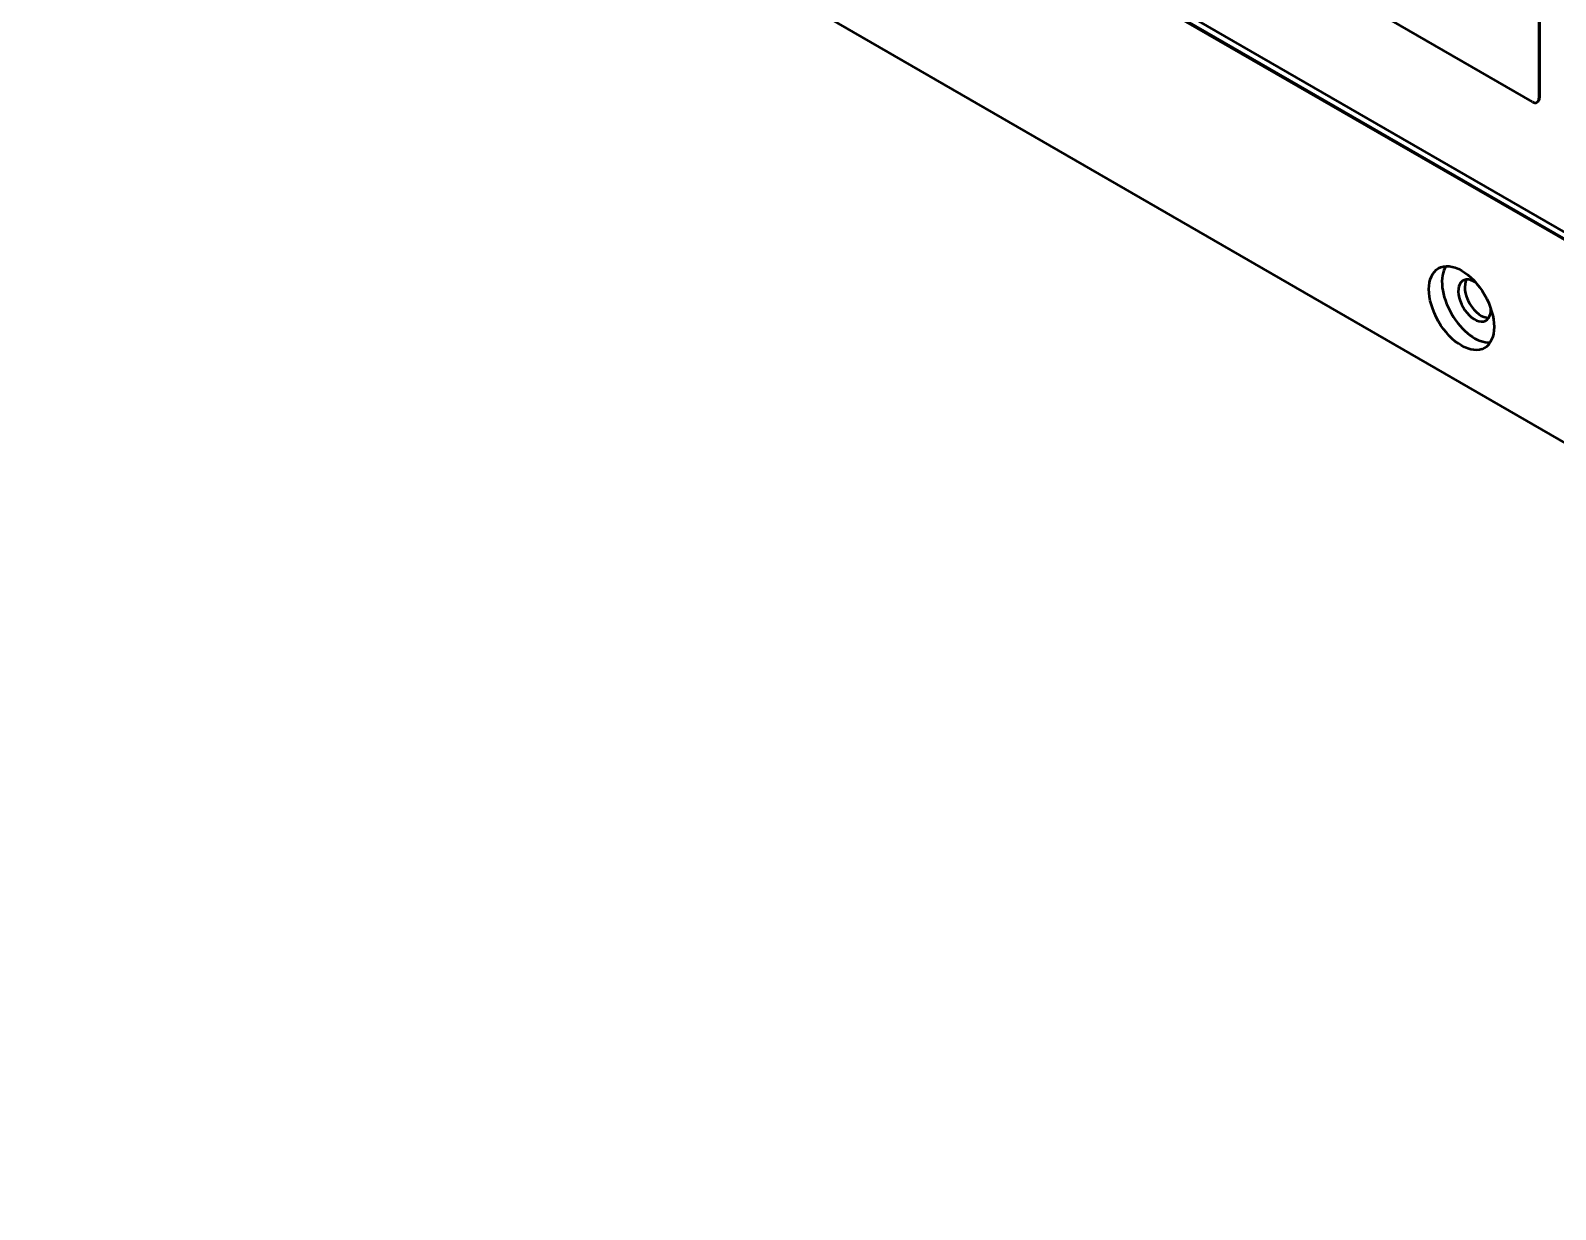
# Model space of a CAD drawing. Header units: millimetres. Extents: x 4735 to 8066, y 756 to 2595.
# Drawn here: x 6024 to 6189.8, y 2026.8 to 2155 of the extents above; entities that cross this region are included whole.
import ezdxf

# ---------------------------------------------------------------- set-up
doc = ezdxf.new("R2010")
doc.units = ezdxf.units.MM
doc.header["$LTSCALE"] = 1.8
doc.layers.add('외형선(ISO)', color=7, linetype='Continuous', lineweight=50)
doc.layers.add('좁은 외형선(ISO)', color=7, linetype='Continuous', lineweight=35)

msp = doc.modelspace()

# ---------------------------------------------------------------- linework, layer by layer
at = {"layer": '외형선(ISO)'}
for p, q in [((6043.848, 2217.869), (6315.377, 2061.101)), ((6315.377, 2060.285), (6043.848, 2217.052)), ((6043.919, 2217.093), (6315.448, 2060.326)), ((6335.176, 2026.809), (6024.049, 2206.438)), ((6188.027, 2158.224), (6188.027, 2147.609)), ((6188.098, 2158.264), (6188.098, 2147.65)), ((6187.32, 2147.201), (6171.057, 2156.591)), ((6187.891, 2147.192), (6187.82, 2147.151))]:
    msp.add_line(p, q, dxfattribs=at)
for centre, major_axis, start_param, end_param in [((6187.32, 2148.017), (0.5, -0.866), 5.4977871, 7.0685835), ((6187.391, 2148.058), (0.5, -0.866), 0, 0.7853982), ((6181.027, 2125.605), (-2.5, 4.33), 0.2867566, 2.8548361), ((6181.027, 2125.605), (-1.25, 2.165), 5.4196571, 10.2883062), ((6181.734, 2126.013), (-1.25, 2.165), 0.2867566, 2.8548361)]:
    msp.add_ellipse(centre, major_axis=major_axis, ratio=0.5773503, start_param=start_param, end_param=end_param, dxfattribs=at)
msp.add_ellipse((6179.613, 2124.788), major_axis=(2.5, -4.33), ratio=0.5773503, dxfattribs=at)
at = {"layer": '좁은 외형선(ISO)'}
msp.add_line((6188.098, 2147.65), (6188.027, 2147.609), dxfattribs=at)

doc.saveas('drawing.dxf')
